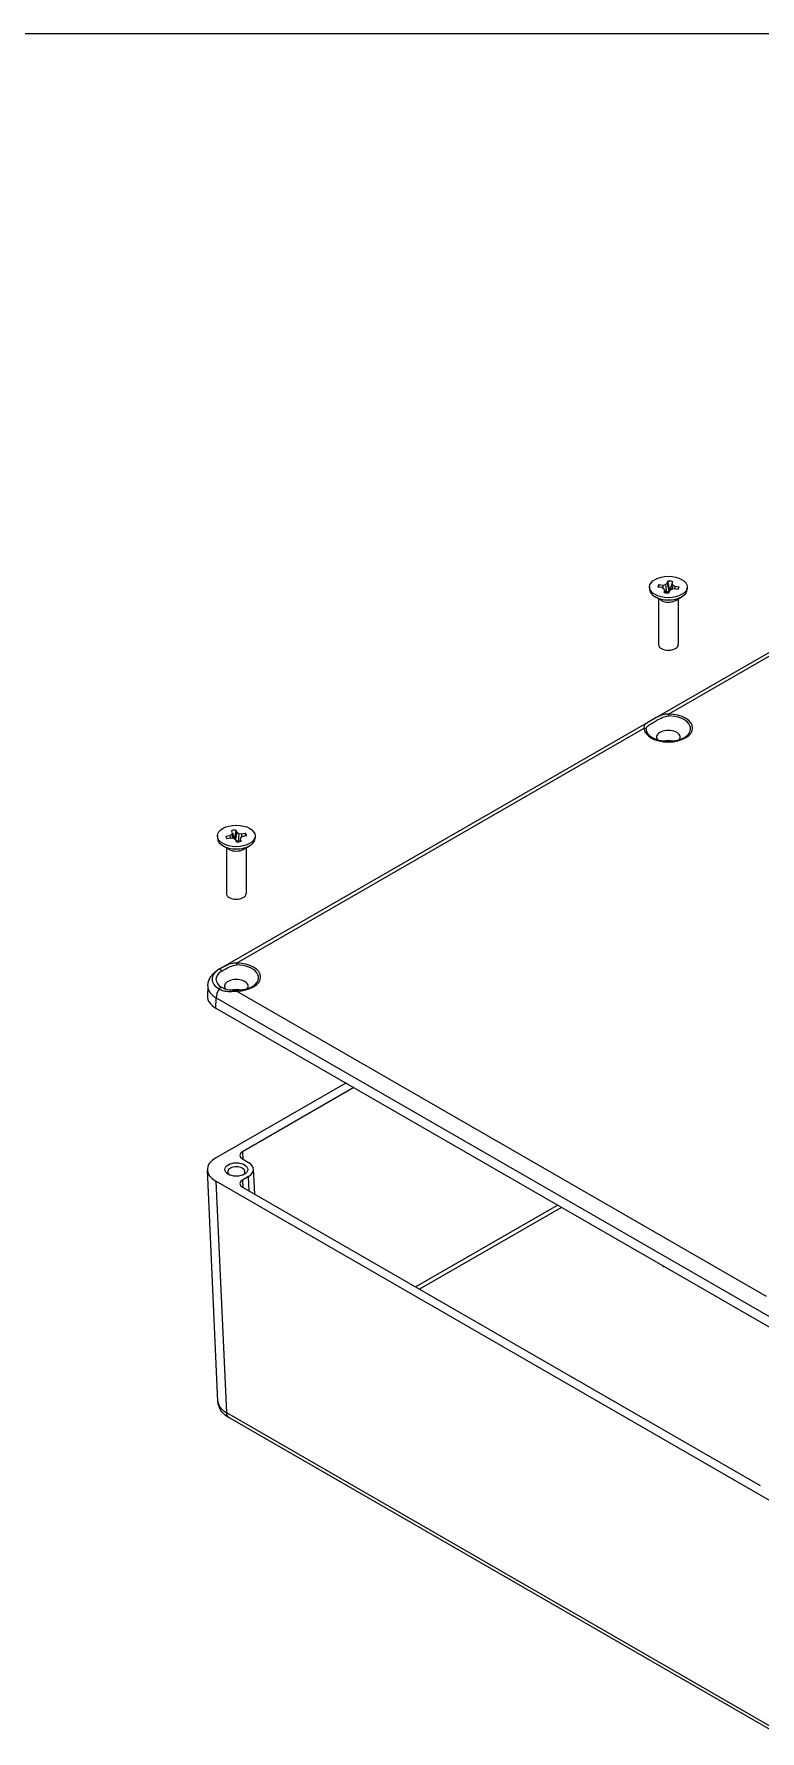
# Model space of a CAD drawing. Header units: millimetres. Extents: x 14 to 1104, y 14 to 850.
# Drawn here: x 755.1 to 881, y 539.4 to 833.6 of the extents above; entities that cross this region are included whole.
import ezdxf

# ---------------------------------------------------------------- set-up
doc = ezdxf.new("R2010")
doc.units = ezdxf.units.MM
doc.header["$LTSCALE"] = 4
doc.layers.get('0').update_dxf_attribs({"lineweight": 25})
for name, color, linetype, lineweight in [('Sketch Geometry (ANSI)', 7, 'Continuous', 9), ('Visible (ANSI)', 7, 'Continuous', 9), ('Visible Narrow (ANSI)', 7, 'Continuous', 9)]:
    doc.layers.add(name, color=color, linetype=linetype, lineweight=lineweight)

# ---------------------------------------------------------------- blocks, each defined once
blk = doc.blocks.new('Borders Hammond Border')
at = {"layer": 'Sketch Geometry (ANSI)'}
blk.add_line((271.9, 208.4), (7.5, 208.4), dxfattribs=at)

msp = doc.modelspace()

# ---------------------------------------------------------------- linework, layer by layer
at = {"layer": 'Visible (ANSI)'}
for p, q in [((787.093, 671.406), (936.999, 757.731)), ((864.926, 738.367), (865.054, 738.763)), ((865.84, 738.679), (865.712, 738.283)), ((861.866, 737.727), (861.866, 737.355)), ((863.909, 735.397), (862.812, 736.033)), ((864.016, 737.612), (863.328, 737.686)), ((863.411, 735.685), (863.411, 727.753)), ((863.474, 738.139), (864.162, 738.065)), ((864.368, 737.428), (864.016, 737.612)), ((864.162, 738.065), (864.606, 738.164)), ((864.162, 738.065), (864.174, 737.53)), ((864.54, 737.172), (864.368, 737.428)), ((864.412, 736.776), (864.54, 737.172)), ((864.54, 737.172), (864.662, 736.726)), ((864.606, 738.164), (864.926, 738.367)), ((864.606, 738.164), (864.791, 736.782)), ((864.655, 736.752), (864.791, 736.782)), ((864.791, 736.782), (865.223, 737.056)), ((864.926, 738.367), (865.223, 737.056)), ((865.327, 737.088), (865.199, 736.692)), ((865.223, 737.056), (865.317, 737.347)), ((865.646, 737.291), (865.327, 737.088)), ((865.712, 738.283), (865.409, 737.141)), ((866.09, 737.39), (865.646, 737.291)), ((865.712, 738.283), (865.884, 738.027)), ((865.884, 738.027), (865.739, 737.312)), ((865.884, 738.027), (866.236, 737.843)), ((866.778, 737.316), (866.09, 737.39)), ((866.236, 737.843), (866.188, 737.379)), ((866.236, 737.843), (866.925, 737.769)), ((866.343, 735.397), (867.44, 736.033)), ((866.841, 735.685), (866.841, 727.753)), ((868.386, 737.727), (868.386, 737.355)), ((786.913, 694.565), (786.913, 694.193)), ((788.374, 694.53), (789.051, 694.633)), ((789.051, 694.633), (789.379, 694.831)), ((789.051, 694.633), (789.107, 694.165)), ((789.517, 695.093), (789.339, 695.483)), ((789.379, 694.831), (789.517, 695.093)), ((789.379, 694.831), (789.527, 694.139)), ((789.517, 695.093), (789.796, 694.06)), ((790.291, 695.211), (790.017, 693.939)), ((790.112, 695.601), (790.291, 695.211)), ((790.291, 695.211), (790.636, 695.022)), ((790.636, 695.022), (790.471, 693.633)), ((790.636, 695.022), (791.091, 694.942)), ((791.295, 694.497), (790.967, 694.298)), ((791.091, 694.942), (791.089, 694.372)), ((791.091, 694.942), (791.768, 695.045)), ((791.972, 694.599), (791.295, 694.497)), ((793.433, 694.565), (793.433, 694.193)), ((788.955, 692.234), (787.859, 692.87)), ((788.458, 692.523), (788.458, 684.591)), ((789.255, 694.187), (788.578, 694.084)), ((789.71, 694.107), (789.255, 694.187)), ((790.055, 693.918), (789.71, 694.107)), ((789.875, 694.174), (789.97, 693.965)), ((790.233, 693.529), (790.055, 693.918)), ((790.09, 693.841), (790.471, 693.633)), ((790.471, 693.633), (790.708, 693.591)), ((790.828, 694.036), (790.703, 693.574)), ((790.967, 694.298), (790.828, 694.036)), ((790.828, 694.036), (791.007, 693.646)), ((791.39, 692.234), (792.487, 692.87)), ((791.888, 692.523), (791.888, 684.591)), ((785.23, 668.569), (785.174, 666.81)), ((786.637, 664.721), (882.804, 609.342)), ((786.636, 638.784), (809.119, 651.732)), ((810.571, 650.939), (791.233, 639.803)), ((791.233, 638.582), (792.295, 637.97)), ((786.991, 596.554), (785.173, 636.674)), ((792.295, 635.528), (791.233, 634.917)), ((793.368, 632.466), (793.172, 636.794)), ((882.805, 579.334), (786.636, 634.714)), ((791.233, 633.695), (881.036, 581.981)), ((883.221, 539.401), (788.868, 593.735))]:
    msp.add_line(p, q, dxfattribs=at)
for centre, major_axis in [((865.126, 737.727), (-3.26, 0)), ((790.173, 694.565), (3.26, 0)), ((790.173, 636.749), (2, 0))]:
    msp.add_ellipse(centre, major_axis=major_axis, ratio=0.5758617, dxfattribs=at)
for centre, major_axis, ratio, start_param, end_param in [((865.126, 737.727), (1.8, 0), 0.5758617, 1.1628708, 1.611057), ((865.126, 737.355), (3.26, 0), 0.5758617, 3.1415927, 6.2831853), ((865.126, 737.727), (-1.8, 0), 0.5758617, 5.8752598, 6.323446), ((865.126, 737.727), (-1.8, 0), 0.5758617, 1.1628708, 1.611057), ((865.126, 736.501), (1.481, 0), 0.5758617, 1.3433712, 1.4417896), ((865.126, 737.727), (1.8, 0), 0.5758617, 5.8752598, 6.323446), ((865.126, 736.092), (-1.715, 0), 0.5758617, 0.7815456, 2.360047), ((865.126, 727.753), (1.715, 0), 0.5758617, 3.1415927, 6.2831853), ((865.126, 711.678), (2.05, 0), 0.5758617, 5.8864372, 9.8215261), ((865.126, 709.92), (-2.05, 0), 0.5758617, 4.2847852, 5.1399928), ((790.173, 694.565), (-1.8, 0), 0.5758617, 0.0335087, 0.4816949), ((790.173, 694.565), (1.8, 0), 0.5758617, 1.6043051, 2.0524913), ((790.173, 694.565), (1.8, 0), 0.5758617, 0.0335087, 0.4816949), ((790.173, 694.193), (3.26, 0), 0.5758617, 3.1415927, 6.2831853), ((790.173, 692.93), (-1.715, 0), 0.5758617, 0.7815456, 2.360047), ((790.173, 693.338), (1.481, 0), 0.5758617, 1.7735725, 1.8469194), ((790.173, 694.565), (-1.8, 0), 0.5758617, 1.6043051, 2.0524913), ((790.173, 684.591), (1.715, 0), 0.5758617, 3.1415927, 6.2831853), ((790.173, 668.515), (2.05, 0), 0.5758617, 5.8864372, 9.8743553), ((790.173, 666.757), (-2.05, 0), 0.5758617, 4.2847852, 5.1721675), ((790.173, 666.757), (-5, 0), 0.5758617, 6.2647395, 7.0685835), ((790.175, 636.749), (5.003, 0), 0.5754672, 2.3565371, 3.9266482), ((792.295, 639.192), (-1.501, 0), 0.5754672, 5.4981298, 7.0682409), ((790.173, 636.34), (1.5, 0), 0.5758617, 5.6581104, 10.0498529), ((790.171, 636.749), (3.002, 0), 0.5754672, 5.4981298, 7.0682409), ((792.295, 634.306), (-1.501, 0), 0.5754672, 5.4981298, 7.0682409)]:
    msp.add_ellipse(centre, major_axis=major_axis, ratio=ratio, start_param=start_param, end_param=end_param, dxfattribs=at)
for points in [[(865.317, 737.347), (865.199, 738.001), (865.054, 738.763)], [(863.539, 737.663), (863.506, 737.895), (863.474, 738.139)], [(866.925, 737.769), (866.885, 737.592), (866.846, 737.421)], [(788.374, 694.53), (788.4, 694.421), (788.426, 694.315)], [(790.112, 695.601), (789.98, 694.833), (789.875, 694.174)], [(791.768, 695.045), (791.74, 694.796), (791.71, 694.56)]]:
    msp.add_open_spline(points, degree=2, dxfattribs=at)
for points, knots in [([(867.861, 711.589), (867.605, 711.44), (867.301, 711.309), (866.626, 711.101), (866.254, 711.024), (865.48, 710.938), (865.077, 710.929), (864.288, 710.981), (863.901, 711.042), (863.186, 711.224), (862.859, 711.346), (862.512, 711.521), (862.45, 711.554), (862.391, 711.589)], [4.7085364, 4.7085364, 4.7085364, 4.7085364, 5.0058158, 5.0058158, 5.3069385, 5.3069385, 5.6112119, 5.6112119, 5.915862, 5.915862, 6.2179762, 6.2179762, 6.2870379, 6.2870379, 6.2870379, 6.2870379]), ([(785.23, 668.569), (785.238, 668.833), (785.283, 669.095), (785.431, 669.587), (785.534, 669.817), (785.779, 670.236), (785.921, 670.424), (786.226, 670.763), (786.39, 670.913), (786.732, 671.182), (786.91, 671.301), (787.093, 671.406)], [0.80384398, 0.80384398, 0.80384398, 0.80384398, 0.95723445, 0.95723445, 1.11062492, 1.11062492, 1.26401539, 1.26401539, 1.41740586, 1.41740586, 1.57079633, 1.57079633, 1.57079633, 1.57079633]), ([(787.679, 668.286), (787.678, 668.286), (787.678, 668.287), (787.676, 668.287), (787.676, 668.288), (787.675, 668.289), (787.674, 668.289), (787.673, 668.29), (787.672, 668.29), (787.671, 668.291), (787.67, 668.291), (787.67, 668.291)], [0, 0, 0, 0, 0.0007705092, 0.0007705092, 0.0015410184, 0.0015410184, 0.0023115277, 0.0023115277, 0.0030820369, 0.0030820369, 0.0038525461, 0.0038525461, 0.0038525461, 0.0038525461]), ([(790.213, 667.778), (790.062, 667.777), (789.914, 667.778), (789.572, 667.789), (789.382, 667.801), (789.021, 667.842), (788.85, 667.869), (788.523, 667.941), (788.367, 667.985), (788.07, 668.091), (787.928, 668.153), (787.754, 668.244), (787.716, 668.265), (787.679, 668.286)], [0, 0, 0, 0, 0.04646566, 0.04646566, 0.1112991, 0.1112991, 0.17613255, 0.17613255, 0.24096599, 0.24096599, 0.30579943, 0.30579943, 0.32416722, 0.32416722, 0.32416722, 0.32416722]), ([(792.908, 668.426), (792.774, 668.348), (792.626, 668.275), (792.31, 668.141), (792.141, 668.081), (791.787, 667.975), (791.601, 667.93), (791.218, 667.856), (791.02, 667.828), (790.62, 667.789), (790.416, 667.779), (790.213, 667.778)], [4.70853643, 4.70853643, 4.70853643, 4.70853643, 4.86434313, 4.86434313, 5.02014982, 5.02014982, 5.17595651, 5.17595651, 5.33176321, 5.33176321, 5.4875699, 5.4875699, 5.4875699, 5.4875699]), ([(808.81, 651.953), (808.876, 651.887), (808.949, 651.832), (809.135, 651.718), (809.251, 651.667), (809.373, 651.628)], [6.02421307, 6.02421307, 6.02421307, 6.02421307, 6.25061871, 6.25061871, 6.568959, 6.568959, 6.568959, 6.568959]), ([(863.964, 620.192), (864.03, 620.126), (864.103, 620.07), (864.289, 619.956), (864.406, 619.905), (864.527, 619.867)], [6.02421307, 6.02421307, 6.02421307, 6.02421307, 6.25061871, 6.25061871, 6.568959, 6.568959, 6.568959, 6.568959]), ([(788.868, 593.735), (788.424, 593.991), (788.026, 594.316), (787.413, 595.074), (787.186, 595.515), (787.028, 596.166), (787, 596.36), (786.991, 596.555)], [0, 0, 0, 0, 0.16629851, 0.16629851, 0.32485582, 0.32485582, 0.3893053, 0.3893053, 0.3893053, 0.3893053])]:
    msp.add_open_spline(points, degree=3, knots=knots, dxfattribs=at)
at = {"layer": 'Visible Narrow (ANSI)'}
for p, q in [((865.169, 715.694), (935.873, 756.41)), ((790.216, 672.532), (860.919, 713.247)), ((786.637, 664.721), (786.677, 666.504)), ((786.677, 666.504), (882.844, 611.125)), ((882.132, 614.755), (790.216, 667.686)), ((791.233, 639.803), (791.29, 638.549)), ((792.409, 633.019), (792.295, 635.528)), ((786.636, 634.714), (788.453, 594.611)), ((791.233, 634.917), (791.29, 633.663)), ((821.265, 616.401), (845.906, 630.591)), ((846.605, 630.188), (821.964, 615.998)), ((788.453, 594.611), (882.805, 540.277))]:
    msp.add_line(p, q, dxfattribs=at)
for centre, major_axis, ratio, start_param, end_param in [((865.126, 713.272), (-4.207, 0), 0.5758617, 0.0102172, 4.7021717), ((865.169, 715.286), (0.003, 0.5), 0.0083529, 0.6136823, 1.3990805), ((865.126, 713.152), (3.854, 0), 0.5758617, 5.5016397, 7.8437644), ((860.919, 712.838), (0.5, 0.009), 0.8175045, 0.7708941, 1.5562922), ((865.126, 713.152), (-3.854, 0), 0.5758617, 0.0102172, 0.7815456), ((790.173, 669.752), (-4.192, 0), 0.5758617, 5.4977871, 7.0685835), ((790.173, 669.722), (-3.526, 0), 0.5758617, 5.4977871, 7.0647309), ((788.091, 669.673), (-0.998, 1.733), 0.5780931, 6.1730594, 6.2831853), ((787.429, 671.012), (-0.25, 0.433), 0.5780931, 4.7143227, 6.1730594), ((790.216, 672.123), (0.003, 0.5), 0.0083529, 0.6136823, 1.3990805), ((790.173, 669.989), (3.854, 0), 0.5758617, 5.5016397, 7.8437644), ((790.173, 670.109), (4.207, 0), 0.5758617, 4.7226062, 7.8437644), ((790.173, 668.517), (-4.944, 0), 0.5758617, 6.2647395, 7.0685835), ((788.091, 667.275), (-0.998, -1.733), 0.5780931, 4.5983956, 5.4696735), ((787.429, 667.853), (0.25, 0.433), 0.5780931, 0, 1.456803), ((790.216, 667.278), (-0.003, 0.5), 0.0083529, 5.669503, 6.2831853), ((789.866, 595.468), (-0.998, -1.733), 0.5780931, 5.5220334, 6.2831853)]:
    msp.add_ellipse(centre, major_axis=major_axis, ratio=ratio, start_param=start_param, end_param=end_param, dxfattribs=at)
for points, knots in [([(865.169, 715.694), (864.926, 715.716), (864.691, 715.69), (864.152, 715.579), (863.86, 715.473), (863.182, 715.185), (862.818, 714.989), (862.229, 714.662), (861.993, 714.526), (861.637, 714.309), (861.505, 714.224), (861.269, 714.055), (861.166, 713.97), (861.027, 713.816), (860.981, 713.75), (860.914, 713.606), (860.894, 713.526), (860.893, 713.377), (860.901, 713.315), (860.919, 713.247)], [-0.64833422, -0.64833422, -0.64833422, -0.64833422, -0.58591304, -0.58591304, -0.49788192, -0.49788192, -0.36832675, -0.36832675, -0.26714542, -0.26714542, -0.19773928, -0.19773928, -0.12749864, -0.12749864, -0.07939569, -0.07939569, -0.03053681, -0.03053681, 0, 0, 0, 0]), ([(861.273, 713.129), (861.272, 713.183), (861.279, 713.232), (861.316, 713.353), (861.354, 713.419), (861.45, 713.541), (861.507, 713.598), (861.667, 713.732), (861.776, 713.808), (862.015, 713.96), (862.144, 714.037), (862.48, 714.233), (862.696, 714.357), (863.218, 714.655), (863.533, 714.835), (864.104, 715.109), (864.347, 715.212), (864.786, 715.336), (864.975, 715.372), (865.165, 715.371)], [0, 0, 0, 0, 0.03053681, 0.03053681, 0.07939569, 0.07939569, 0.12749864, 0.12749864, 0.19773928, 0.19773928, 0.26714542, 0.26714542, 0.36832675, 0.36832675, 0.49788192, 0.49788192, 0.58591304, 0.58591304, 0.64833422, 0.64833422, 0.64833422, 0.64833422]), ([(790.216, 672.532), (789.981, 672.552), (789.753, 672.529), (788.953, 672.37), (788.446, 672.125), (787.71, 671.744), (787.448, 671.597), (787.209, 671.459)], [-0.32418274, -0.32418274, -0.32418274, -0.32418274, -0.26382725, -0.26382725, -0.10147202, -0.10147202, 0, 0, 0, 0]), ([(787.679, 671.157), (787.897, 671.283), (788.128, 671.416), (788.766, 671.768), (789.194, 671.996), (789.845, 672.176), (790.028, 672.209), (790.212, 672.208)], [0, 0, 0, 0, 0.10147202, 0.10147202, 0.26382725, 0.26382725, 0.32418274, 0.32418274, 0.32418274, 0.32418274]), ([(787.209, 668.045), (787.334, 667.973), (787.466, 667.911), (787.825, 667.773), (788.061, 667.712), (788.507, 667.645), (788.71, 667.629), (789.07, 667.621), (789.22, 667.622), (789.538, 667.634), (789.707, 667.645), (789.991, 667.667), (790.103, 667.676), (790.216, 667.686)], [-0.32416722, -0.32416722, -0.32416722, -0.32416722, -0.27100601, -0.27100601, -0.1855789, -0.1855789, -0.11986574, -0.11986574, -0.07544857, -0.07544857, -0.02901868, -0.02901868, 0, 0, 0, 0])]:
    msp.add_open_spline(points, degree=3, knots=knots, dxfattribs=at)
msp.add_rational_spline([(786.991, 596.554), (787.025, 595.807), (787.537, 595.128), (788.453, 594.611)], [0.9950075039, 0.949355247511, 0.951019412878, 1], degree=3, dxfattribs=at)

# ---------------------------------------------------------------- block references
at = {"xscale": 4, "yscale": 4, "zscale": 4}
msp.add_blockref('Borders Hammond Border', (0, 0), dxfattribs=at)

doc.saveas('drawing.dxf')
